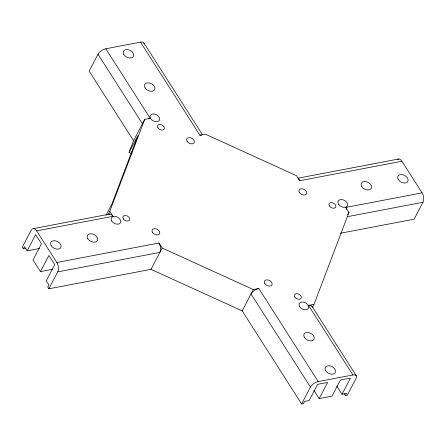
<?xml version="1.0" encoding="UTF-8"?>
<svg xmlns="http://www.w3.org/2000/svg" width="446" height="446" viewBox="0 0 446 446"><rect width="100%" height="100%" fill="white"/><g stroke="black" fill="none" stroke-linecap="round" stroke-linejoin="round"><path stroke-width="0.67" d="M132.25 151.25L131.096 153.457L129.056 152.526L133.549 140.685L144.705 119.35L150.185 118.307L105.797 48.765A6.746 3.228 -32.5 0 0 98.009 54.222L89.167 71.148L133.549 140.685M108.044 214.637L109.772 211.326L144.705 119.35M312.289 307.695L314.017 304.384L348.95 212.407L345.762 207.418L422.083 192.873A6.746 3.791 79.2 0 1 422.964 202.278L414.117 219.198L340.521 233.225M109.772 211.326L112.961 216.321L36.639 230.866A6.746 3.791 79.2 0 0 31.148 230.287L22.3 247.207L23.365 248.874L24.513 246.666L27.173 250.825L39.443 248.483M27.173 250.825L35.635 234.641L41.472 243.789L33.015 259.979L40.447 271.625L52.622 269.306M40.447 271.625L48.909 255.441L54.752 264.589L46.289 280.779L48.943 284.938L47.789 287.146L48.854 288.807L151.004 269.339L242.189 310.884L301.596 403.959L303.419 403.613L304.573 401.406L309.139 400.536L317.602 384.352L327.648 382.434L319.185 398.624L313.939 390.401M48.854 288.807L57.701 271.887A6.746 3.791 79.2 0 0 56.82 262.482L36.639 230.866M129.056 152.526L137.898 135.606L111.963 203.9L105.958 215.385M151.004 269.339L162.154 248.004L158.971 243.014L56.82 262.482M242.189 310.884L253.339 289.549L258.819 288.506L318.227 381.581L352.925 374.969A6.746 3.228 -32.5 0 1 356.098 378.336L347.25 395.262L345.427 395.608L344.306 393.851M347.796 214.615L348.95 212.407M301.596 403.959L310.438 387.039A6.746 3.228 -32.5 0 1 318.227 381.581M336.78 386.069L342.015 394.27L350.478 378.085L340.432 379.998L331.969 396.182L319.185 398.624M345.427 395.608L346.581 393.4L342.015 394.27M105.797 48.765L140.496 42.153A6.746 3.228 -32.5 0 1 144.125 44.076M140.496 42.153L199.903 135.227L205.383 134.185L296.568 175.73L299.757 180.719L401.902 161.251L422.083 192.873M33.378 228.614L109.694 214.074M297.85 178.216L398.635 159.005M23.365 248.874L26.091 248.35M57.701 271.887L159.846 252.419A6.746 3.791 79.2 0 0 158.971 243.014M347.322 216.695L422.964 202.278M352.925 374.969L308.543 305.426L314.017 304.384M162.154 248.004L253.339 289.549M143.868 42.933L202.529 134.831M311.916 306.207L356.298 375.744M98.009 54.222L142.397 123.765A6.746 3.228 -32.5 0 1 143.517 122.193M310.438 387.039L251.031 293.964A6.746 3.228 -32.5 0 1 258.819 288.506M199.903 135.227A6.746 3.228 -32.5 0 1 201.637 135.138M148.172 118.931A6.746 3.228 -32.5 0 1 150.185 118.307M298.525 179.281A6.746 3.791 79.2 0 1 299.757 180.719M345.762 207.418A6.746 3.791 79.2 0 1 346.715 209.391M397.392 159.467A6.746 3.791 79.2 0 1 401.902 161.251M109.047 214.203A6.746 3.791 79.2 0 1 112.961 216.321M308.543 305.426A6.746 3.228 -32.5 0 1 312.172 307.35M123.893 54.652A5.62 3.791 27.6 0 0 133.042 56.949A5.62 3.791 27.6 0 0 128.442 49.74A5.62 3.791 27.6 0 0 123.893 54.652M145.134 87.934A5.62 3.791 27.6 0 0 154.283 90.231A5.62 3.791 27.6 0 0 149.683 83.023A5.62 3.791 27.6 0 0 145.134 87.934M150.659 118.642A5.174 3.484 27.6 0 0 159.077 120.754A5.174 3.484 27.6 0 0 154.846 114.126A5.174 3.484 27.6 0 0 150.659 118.642M157.856 127.829A3.707 2.503 27.6 0 0 163.894 129.346A3.707 2.503 27.6 0 0 160.861 124.59A3.707 2.503 27.6 0 0 157.856 127.829M187.108 141.393A4.159 2.804 27.6 0 0 193.876 143.094A4.159 2.804 27.6 0 0 190.475 137.758A4.159 2.804 27.6 0 0 187.108 141.393M398.295 179.671A5.62 3.791 27.6 0 0 407.443 181.968A5.62 3.791 27.6 0 0 402.844 174.765A5.62 3.791 27.6 0 0 398.295 179.671M361.767 186.634A5.62 3.791 27.6 0 0 370.916 188.931A5.62 3.791 27.6 0 0 366.317 181.728A5.62 3.791 27.6 0 0 361.767 186.634M338.564 204.251A5.174 3.484 27.6 0 0 346.982 206.37A5.174 3.484 27.6 0 0 342.751 199.736A5.174 3.484 27.6 0 0 338.564 204.251M329.421 205.996A3.707 2.503 27.6 0 0 335.459 207.513A3.707 2.503 27.6 0 0 332.426 202.757A3.707 2.503 27.6 0 0 329.421 205.996M299.439 192.572A4.159 2.804 27.6 0 0 306.212 194.272A4.159 2.804 27.6 0 0 302.806 188.942A4.159 2.804 27.6 0 0 299.439 192.572M51.296 245.802A5.62 3.791 27.6 0 0 60.444 248.099A5.62 3.791 27.6 0 0 55.845 240.896A5.62 3.791 27.6 0 0 51.296 245.802M87.823 238.844A5.62 3.791 27.6 0 0 96.972 241.141A5.62 3.791 27.6 0 0 92.372 233.933A5.62 3.791 27.6 0 0 87.823 238.844M111.756 221.082A5.174 3.484 27.6 0 0 120.175 223.195A5.174 3.484 27.6 0 0 115.943 216.566A5.174 3.484 27.6 0 0 111.756 221.082M123.274 218.886A3.707 2.503 27.6 0 0 129.312 220.402A3.707 2.503 27.6 0 0 126.279 215.647A3.707 2.503 27.6 0 0 123.274 218.886M152.526 232.45A4.159 2.804 27.6 0 0 159.294 234.15A4.159 2.804 27.6 0 0 155.894 228.82A4.159 2.804 27.6 0 0 152.526 232.45M325.703 370.827A5.62 3.791 27.6 0 0 334.851 373.124A5.62 3.791 27.6 0 0 330.252 365.915A5.62 3.791 27.6 0 0 325.703 370.827M304.456 337.544A5.62 3.791 27.6 0 0 313.605 339.841A5.62 3.791 27.6 0 0 309.006 332.632A5.62 3.791 27.6 0 0 304.456 337.544M299.662 306.692A5.174 3.484 27.6 0 0 308.08 308.81A5.174 3.484 27.6 0 0 303.849 302.176A5.174 3.484 27.6 0 0 299.662 306.692M294.839 297.053A3.707 2.503 27.6 0 0 300.877 298.569A3.707 2.503 27.6 0 0 297.844 293.814A3.707 2.503 27.6 0 0 294.839 297.053M264.857 283.634A4.159 2.804 27.6 0 0 271.631 285.329A4.159 2.804 27.6 0 0 268.224 279.999A4.159 2.804 27.6 0 0 264.857 283.634"/></g></svg>
